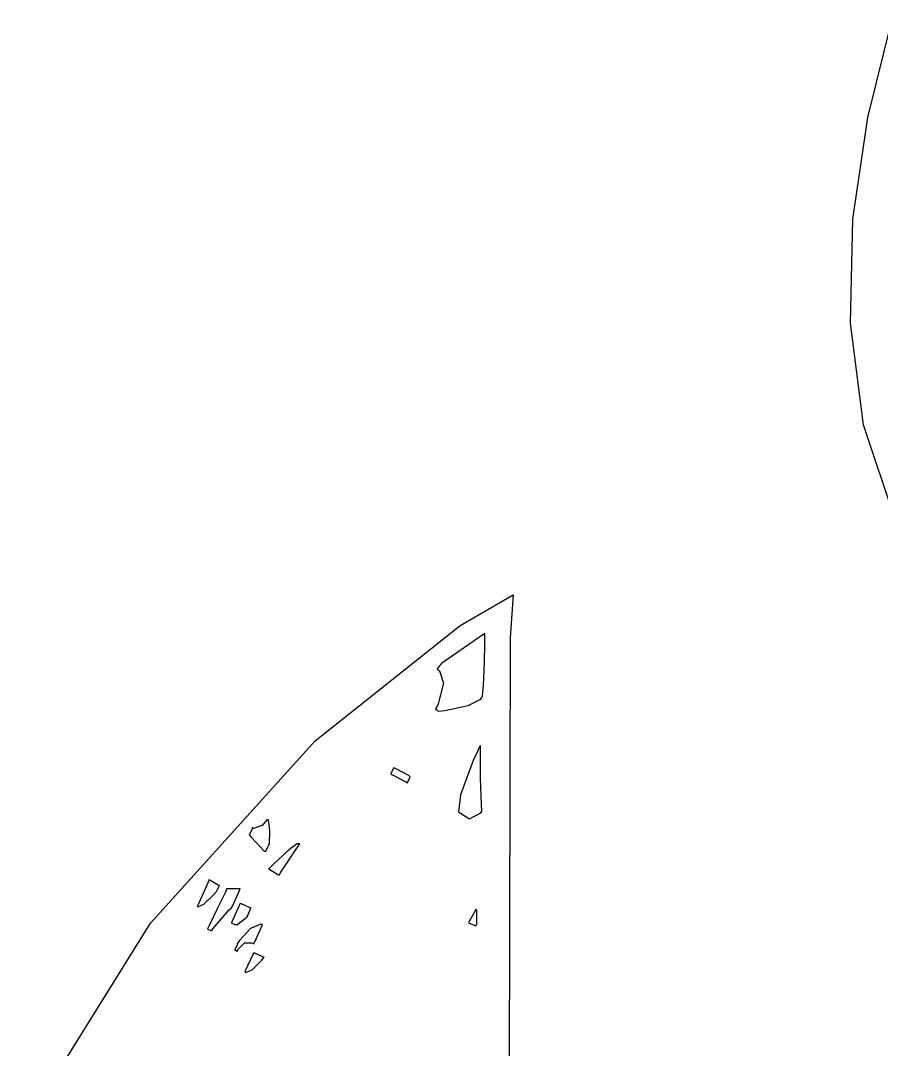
# Model space of a CAD drawing. Extents: x 46 to 308, y 59 to 295.
# Drawn here: x 78.2 to 98.56, y 215.73 to 240.06 of the extents above; entities that cross this region are included whole.
import ezdxf

# ---------------------------------------------------------------- set-up
doc = ezdxf.new("R2010")
doc.units = 0
doc.header["$MEASUREMENT"] = 0

msp = doc.modelspace()

# ---------------------------------------------------------------- linework, layer by layer
at = {"color": 7}
for points in [[(98.9072, 228.211), (98.1438, 230.499), (97.8299, 232.909), (97.8863, 235.361), (98.2391, 237.771), (98.8081, 240.061)], [(78.1981, 213.77), (81.2754, 218.718), (85.1641, 223.026), (88.6008, 225.755), (89.8521, 226.483), (89.7805, 225.461), (89.7558, 215.196)]]:
    msp.add_lwpolyline(points, dxfattribs=at)
for points in [[(88.054, 224.719), (88.1063, 224.685), (88.2068, 224.39), (88.0787, 223.9), (88.0181, 223.767), (88.0346, 223.767), (88.0745, 223.731), (88.0883, 223.731), (88.2371, 223.749), (88.7843, 223.864), (89.0845, 224.015), (89.1124, 224.05), (89.1286, 224.086), (89.1522, 224.346), (89.1727, 224.861), (89.1812, 225.349), (89.1826, 225.565), (89.1826, 225.565), (89.1826, 225.565), (88.9081, 225.373), (88.3172, 224.966), (88.1585, 224.86), (88.1489, 224.852), (88.0622, 224.737), (88.054, 224.719)], [(88.5832, 221.332), (88.6093, 221.316), (88.7758, 221.21), (88.7938, 221.192), (88.8199, 221.184), (89.0845, 221.324), (89.1124, 221.368), (89.1025, 221.528), (89.0806, 222.145), (89.0764, 222.727), (89.0764, 222.92), (89.0669, 222.903), (89.0143, 222.797), (89.0062, 222.779), (88.9081, 222.559), (88.6079, 221.753), (88.5553, 221.35), (88.5832, 221.332)], [(86.9597, 222.25), (86.9943, 222.224), (87.3125, 222.056), (87.3485, 222.038), (87.3566, 222.056), (87.4088, 222.163), (87.4187, 222.18), (87.3827, 222.207), (87.0645, 222.374), (87.0299, 222.39), (87.0299, 222.39), (86.9678, 222.268), (86.9597, 222.25)], [(83.6083, 220.803), (83.6605, 220.743), (83.8687, 220.518), (83.9639, 220.416), (83.9971, 220.416), (84.0052, 220.434), (84.0574, 220.54), (84.0673, 220.556), (84.0839, 220.592), (84.0934, 220.911), (84.0673, 221.156), (84.0673, 221.156), (84.0274, 221.156), (83.9114, 221.029), (83.7103, 220.956), (83.6785, 220.979), (83.6785, 220.935), (83.6164, 220.821), (83.6083, 220.803)], [(84.0673, 219.993), (84.0934, 219.984), (84.2864, 219.869), (84.3139, 219.851), (84.358, 219.922), (84.5467, 220.209), (84.7535, 220.514), (84.8071, 220.592), (84.7411, 220.592), (84.5425, 220.452), (84.1636, 220.099), (84.0673, 219.993)], [(82.3736, 219.111), (82.3902, 219.103), (82.5362, 219.169), (82.7705, 219.393), (82.8326, 219.464), (82.8407, 219.481), (82.8933, 219.588), (82.9028, 219.604), (82.8753, 219.614), (82.6823, 219.728), (82.6562, 219.745), (82.6382, 219.684), (82.4082, 219.173), (82.3736, 219.111)], [(82.6202, 218.582), (82.6287, 218.573), (82.7017, 218.546), (82.7264, 218.546), (82.743, 218.582), (83.1233, 219.023), (83.1854, 219.075), (83.2115, 219.119), (83.3783, 219.49), (83.396, 219.534), (83.3603, 219.525), (83.0957, 219.525), (83.0792, 219.534), (83.0351, 219.437), (82.8492, 219.058), (82.6643, 218.68), (82.6202, 218.582)], [(83.1854, 218.722), (83.1935, 218.714), (83.2665, 218.686), (83.2915, 218.686), (83.3176, 218.678), (83.5547, 218.855), (83.5723, 218.899), (83.5808, 218.917), (83.6344, 219.058), (83.6443, 219.075), (83.6164, 219.085), (83.4224, 219.173), (83.396, 219.181), (83.3699, 219.137), (83.2019, 218.766), (83.1854, 218.722)], [(88.7938, 218.722), (88.8104, 218.714), (88.9522, 218.662), (88.9702, 218.652), (88.9963, 218.706), (88.9963, 219.023), (88.9702, 219.039), (88.9522, 219.005), (88.8104, 218.758), (88.7938, 218.722)], [(83.2556, 218.087), (83.2721, 218.087), (83.312, 218.053), (83.3258, 218.053), (83.3519, 218.106), (83.4926, 218.247), (83.6704, 218.247), (83.7145, 218.229), (83.7406, 218.273), (83.9075, 218.642), (83.9251, 218.686), (83.881, 218.696), (83.6387, 218.59), (83.3783, 218.309), (83.3258, 218.229), (83.3258, 218.194), (83.2637, 218.097), (83.2556, 218.087)], [(83.5021, 217.558), (83.5187, 217.55), (83.6771, 217.616), (83.9075, 217.84), (83.9611, 217.91), (83.9336, 217.92), (83.7406, 218.009), (83.7145, 218.017), (83.6965, 217.973), (83.5187, 217.602), (83.5021, 217.558)]]:
    msp.add_lwpolyline(points, close=True, dxfattribs=at)

doc.saveas('drawing.dxf')
